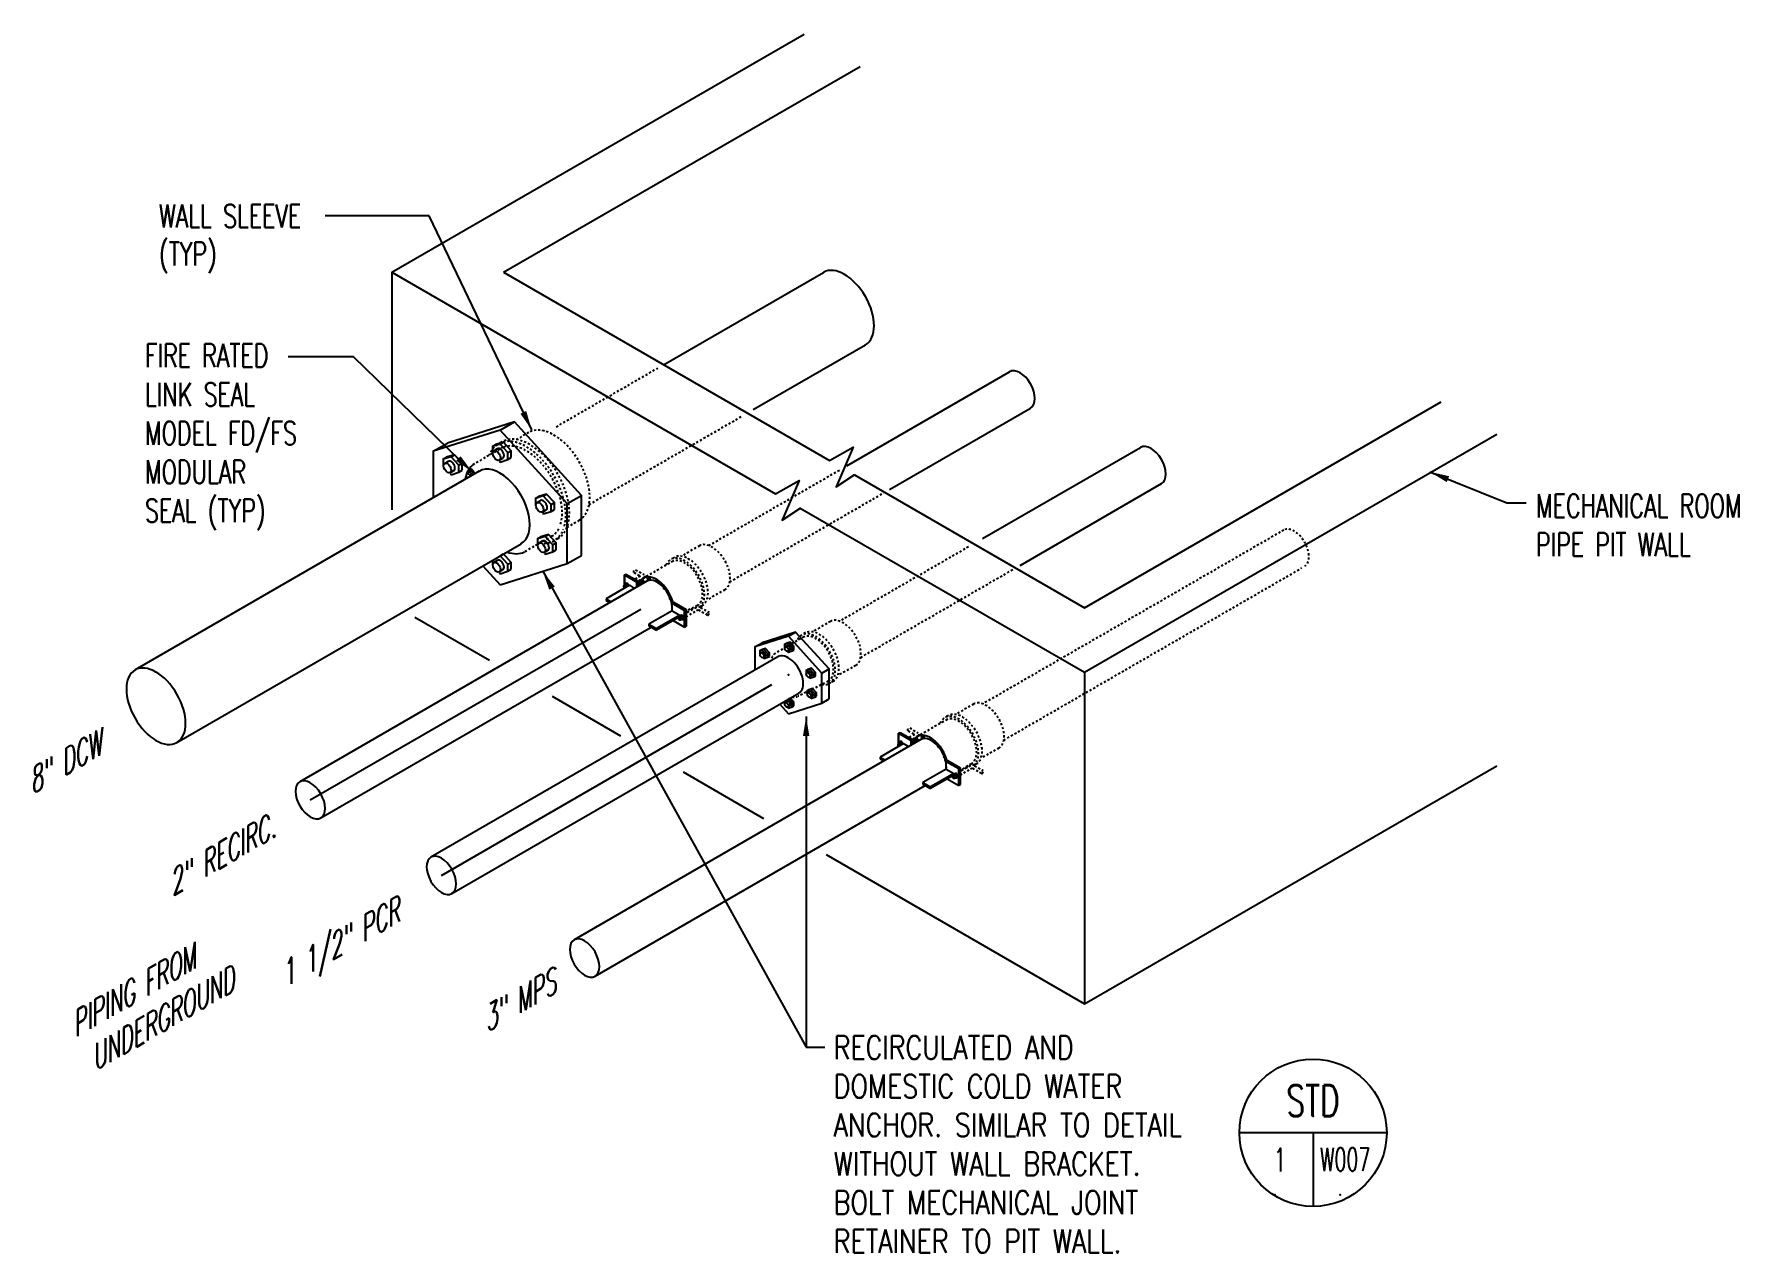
# Model space of a CAD drawing. Header units: inches. Extents: x 0 to 204, y 0 to 260.
# Drawn here: x 109.9 to 192.4, y 200.8 to 259.7 of the extents above; entities that cross this region are included whole.
import ezdxf
from ezdxf.enums import TextEntityAlignment as Align

# ---------------------------------------------------------------- set-up
doc = ezdxf.new("R2010")
doc.units = ezdxf.units.IN
doc.header["$LTSCALE"] = 0.5
doc.header["$MEASUREMENT"] = 0
doc.linetypes.add('HIDDEN16', pattern=[0.023438, 0.015625, -0.007812])
doc.linetypes.add('HIDDEN2', pattern=[0.1875, 0.125, -0.0625])
doc.layers.get('0').update_dxf_attribs({"color": 255})
for name, color, linetype in [('MU-DWG-TEXT', 21, 'Continuous'), ('MU-EXST-UTLDR', 253, 'Continuous'), ('MU-HDDN', 253, 'HIDDEN16'), ('MU-PIPE', 10, 'Continuous'), ('MU-THIN-LINE', 204, 'Continuous')]:
    doc.layers.add(name, color=color, linetype=linetype)
doc.styles.add('romans', font='romans.shx', dxfattribs={"width": 0.7})
doc.dimstyles.get("Standard").update_dxf_attribs({"dimtxt": 0.09375, "dimasz": 0.078125, "dimexe": 0.0625, "dimexo": 0.0625, "dimgap": 0.046875, "dimtad": 1, "dimdec": 8, "dimzin": 0, "dimdsep": 46, "dimlunit": 4, "dimtxsty": 'romans', "dimblk": 'ARCHTICK', "dimcen": 0.09, "dimclrd": 254, "dimclre": 254, "dimclrt": 151, "dimadec": 0, "dimazin": 0, "dimtfac": 1, "dimtdec": 8, "dimtofl": 0, "dimtmove": 0, "dimatfit": 3, "dimfxl": 1, "dimtolj": 1, "dimtzin": 0, "dimlwd": -1, "dimlwe": -1, "dimarcsym": 0})

# ---------------------------------------------------------------- blocks, each defined once
blk = doc.blocks.new('_ArchTick')
at = {"color": 0, "linetype": 'ByBlock', "const_width": 0.15}
blk.add_lwpolyline([(-0.5, -0.5), (0.5, 0.5)], dxfattribs=at)
blk = doc.blocks.new('DTLBUBB')
at = {"linetype": 'Continuous'}
for p, q in [((0.2971, 0), (-0.2971, 0)), ((0, 0), (0, -0.2971))]:
    blk.add_line(p, q, dxfattribs=at)
blk.add_circle((0, 0), 0.2971, dxfattribs=at)
at = {"color": 250}
for p in [(0, 0.067), (-0.1543, -0.2501), (0.1099, -0.2501)]:
    blk.add_point(p, dxfattribs=at)
at = {"style": 'romans'}
for tag, height, width, p in [('DTL#', 0.125, 0.7, (0, 0.067)), ('WHERE_CUT', 0.0938, 0.6, (-0.1027, -0.1687)), ('WHERE_DRAWN', 0.0938, 0.6, (0.1172, -0.1687))]:
    blk.add_attdef(tag, text='', height=height, dxfattribs=dict(at, width=width)).set_placement(p, align=Align.CENTER)

msp = doc.modelspace()

# ---------------------------------------------------------------- linework, layer by layer
for p, q in [((140.337, 243.73), (148.076, 248.199)), ((144.675, 241.555), (150.103, 244.689)), ((149.196, 238.835), (157.083, 243.388)), ((132.426, 240.57), (133.118, 240.97)), ((151.26, 237.686), (158.097, 241.633)), ((129.181, 239.542), (129.874, 239.941)), ((155.777, 235.316), (163.421, 239.729)), ((131.413, 238.578), (114.752, 228.959)), ((157.59, 234.022), (164.435, 237.974)), ((135.671, 237.007), (136.363, 237.406)), ((116.778, 225.449), (133.439, 235.068)), ((135.671, 234.105), (136.363, 234.504)), ((138.441, 233.559), (138.511, 233.599)), ((138.441, 233.559), (139.044, 233.21)), ((138.441, 233.055), (138.441, 233.559)), ((138.441, 233.559), (138.441, 233.055)), ((138.511, 233.599), (139.114, 233.251)), ((139.525, 233.251), (122.727, 223.553)), ((138.679, 233.056), (137.553, 232.406)), ((138.679, 233.056), (138.933, 232.909)), ((139.044, 233.21), (139.114, 233.251)), ((139.044, 232.973), (139.044, 233.21)), ((139.114, 233.251), (139.114, 233.014)), ((123.234, 222.675), (139.225, 231.908)), ((137.553, 232.406), (137.807, 232.259)), ((137.553, 232.406), (137.553, 232.324)), ((137.553, 232.324), (137.737, 232.218)), ((140.746, 232.192), (140.817, 232.232)), ((140.746, 232.192), (141.349, 231.844)), ((140.746, 231.826), (140.746, 232.192)), ((140.817, 232.232), (141.42, 231.884)), ((141.349, 231.844), (141.42, 231.884)), ((141.42, 231.884), (141.42, 231.072)), ((140.747, 231.826), (139.621, 231.176)), ((139.621, 231.176), (139.986, 230.965)), ((139.621, 231.176), (139.621, 231.095)), ((139.621, 231.095), (139.986, 230.884)), ((141.112, 231.615), (139.986, 230.965)), ((141.112, 231.534), (139.986, 230.884)), ((140.747, 231.826), (141.112, 231.615)), ((140.795, 231.351), (141.349, 231.031)), ((141.112, 231.615), (141.112, 231.534)), ((141.349, 231.031), (141.349, 231.844)), ((141.42, 231.072), (141.349, 231.031)), ((123.741, 221.798), (139.732, 231.03)), ((139.986, 230.884), (139.986, 230.965)), ((144.752, 230.078), (145.098, 230.278)), ((146.376, 230.593), (146.722, 230.793)), ((145.863, 229.592), (129.075, 219.899)), ((147.999, 228.809), (148.346, 229.009)), ((129.581, 219.021), (145.573, 228.254)), ((130.088, 218.144), (146.877, 227.837)), ((147.999, 227.357), (148.346, 227.557)), ((152.792, 225.592), (136.003, 215.899)), ((151.945, 225.396), (150.819, 224.746)), ((151.707, 225.899), (151.778, 225.94)), ((151.707, 225.899), (152.31, 225.551)), ((151.707, 225.396), (151.707, 225.899)), ((151.707, 225.899), (151.707, 225.396)), ((151.778, 225.94), (152.381, 225.592)), ((151.945, 225.396), (152.199, 225.25)), ((152.31, 225.551), (152.381, 225.592)), ((152.31, 225.314), (152.31, 225.551)), ((152.381, 225.592), (152.381, 225.354)), ((150.819, 224.746), (151.073, 224.6)), ((150.819, 224.746), (150.819, 224.665)), ((150.819, 224.665), (151.003, 224.559)), ((154.013, 224.532), (154.083, 224.573)), ((154.013, 224.532), (154.616, 224.184)), ((154.013, 224.166), (154.013, 224.532)), ((154.083, 224.573), (154.686, 224.225)), ((154.013, 224.167), (152.887, 223.517)), ((154.378, 223.956), (153.253, 223.306)), ((154.378, 223.874), (153.253, 223.224)), ((154.013, 224.167), (154.378, 223.956)), ((154.062, 223.692), (154.616, 223.372)), ((154.378, 223.956), (154.378, 223.874)), ((154.616, 224.184), (154.686, 224.225)), ((154.616, 223.372), (154.616, 224.184)), ((154.686, 224.225), (154.686, 223.412)), ((137.016, 214.144), (152.998, 223.371)), ((152.887, 223.517), (153.253, 223.306)), ((152.887, 223.517), (152.887, 223.435)), ((152.887, 223.435), (153.253, 223.224)), ((153.253, 223.224), (153.253, 223.306)), ((154.686, 223.412), (154.616, 223.372))]:
    msp.add_line(p, q)
for points in [[(136.363, 234.504), (136.363, 237.406), (133.118, 240.97), (129.874, 239.941)], [(132.426, 233.076), (135.671, 234.105), (135.671, 237.007), (132.426, 240.57), (129.181, 239.542), (129.181, 237.288)], [(131.585, 234), (132.426, 233.076)], [(146.376, 226.843), (147.999, 227.357), (147.999, 228.809), (146.376, 230.593), (144.752, 230.078), (144.752, 228.95)], [(148.346, 227.557), (148.346, 229.009), (146.722, 230.793), (145.098, 230.278)], [(145.955, 227.305), (146.376, 226.843)]]:
    msp.add_lwpolyline(points)
for centre, major_axis, start_param, end_param in [((149.089, 246.444), (-1.013, 1.755), 3.141593, 6.283185), ((157.59, 242.511), (-0.507, 0.877), 3.141593, 6.283185), ((163.928, 238.851), (-0.507, 0.877), 3.141593, 6.283185), ((132.426, 236.823), (-1.226, 2.124), 0.041334, 0.581068), ((132.426, 236.823), (1.012, -1.754), 6.271899, 9.436065), ((132.426, 236.823), (-1.226, 2.124), 2.543563, 3.100259), ((139.981, 232.344), (-0.613, 1.062), 4.279161, 6.881215), ((140.032, 232.374), (-0.613, 1.062), 0.041334, 0.59803), ((140.032, 232.374), (-0.507, 0.878), 5.599396, 6.283185), ((140.032, 232.374), (-0.507, 0.878), 5.04887, 5.532693), ((140.032, 232.374), (-0.507, 0.878), 4.474147, 4.950631), ((140.032, 232.374), (-0.507, 0.878), 3.892079, 4.375908), ((140.032, 232.374), (-0.507, 0.878), 3.749444, 3.825382), ((140.032, 232.374), (-0.507, 0.878), 3.749444, 3.825382), ((146.376, 228.718), (0.507, -0.878), 6.271899, 9.436065), ((115.765, 227.204), (1.013, -1.755), 3.141593, 6.283185), ((115.765, 227.204), (-1.013, 1.755), 3.141593, 6.283185), ((153.247, 224.685), (-0.613, 1.062), 4.279161, 6.881215), ((153.298, 224.714), (-0.613, 1.062), 0.041334, 0.59803), ((153.298, 224.714), (-0.507, 0.878), 5.599396, 6.283185), ((153.298, 224.714), (-0.507, 0.878), 5.04887, 5.532693), ((153.298, 224.714), (-0.507, 0.878), 4.474147, 4.950631), ((153.298, 224.714), (-0.507, 0.878), 4.000772, 4.375908), ((123.234, 222.675), (-0.507, 0.877), 3.141593, 6.283185), ((154.039, 224.228), (-0.0253, 0.0439), 0.047966, 1.52283), ((153.298, 224.714), (-0.507, 0.878), 3.749444, 3.825382), ((123.234, 222.675), (0.507, -0.877), 3.141593, 6.283185), ((129.581, 219.021), (0.507, -0.878), 3.141593, 6.283185), ((129.581, 219.021), (-0.507, 0.878), 3.141593, 6.283185), ((136.509, 215.021), (0.507, -0.878), 3.141593, 6.283185), ((136.509, 215.021), (-0.507, 0.878), 3.141593, 6.283185)]:
    msp.add_ellipse(centre, major_axis=major_axis, ratio=0.57735, start_param=start_param, end_param=end_param)
at = {"layer": 'MU-EXST-UTLDR'}
for p, q in [((127.185, 248.203), (147.144, 259.726)), ((132.589, 248.203), (149.846, 258.166)), ((127.185, 248.203), (127.185, 236.715)), ((127.185, 248.203), (145.751, 237.485)), ((132.589, 248.203), (148.367, 239.094)), ((160.71, 231.968), (177.967, 241.931)), ((160.71, 228.848), (180.669, 240.371)), ((149.568, 238.4), (160.71, 231.968)), ((146.952, 236.791), (160.71, 228.848)), ((128.294, 231.52), (131.911, 229.432)), ((160.71, 228.848), (160.71, 212.805)), ((134.937, 227.685), (138.249, 225.773)), ((141.275, 224.026), (145.177, 221.773)), ((160.71, 212.805), (180.669, 224.328)), ((148.204, 220.026), (160.71, 212.805))]:
    msp.add_line(p, q, dxfattribs=at)
for points in [[(148.367, 239.094), (149.509, 239.743), (148.687, 237.816), (149.591, 238.415)], [(145.751, 237.485), (146.892, 238.133), (146.07, 236.207), (146.974, 236.806)]]:
    msp.add_lwpolyline(points, dxfattribs=at)
at = {"layer": 'MU-HDDN'}
for p, q in [((135.137, 240.728), (140.052, 243.566)), ((136.73, 236.968), (144.087, 241.216)), ((133.801, 240.448), (133.213, 240.109)), ((132.566, 239.735), (131.099, 238.888)), ((142.522, 234.981), (148.898, 238.663)), ((143.535, 233.226), (151.033, 237.555)), ((136.253, 236.201), (135.656, 235.856)), ((134.918, 235.43), (133.551, 234.641)), ((135.216, 235.319), (135.041, 235.218)), ((170.35, 235.729), (155.788, 227.322)), ((140.854, 234.41), (140.679, 234.309)), ((142.07, 234.966), (141.203, 234.465)), ((155.087, 234.917), (148.86, 231.322)), ((138.904, 233.679), (139.213, 233.501)), ((138.981, 233.812), (139.392, 233.575)), ((140.792, 234.228), (139.368, 233.406)), ((149.873, 229.567), (157.239, 233.82)), ((156.801, 225.567), (171.227, 233.896)), ((139.213, 233.501), (138.947, 233.348)), ((139.392, 233.427), (139.101, 233.259)), ((143.296, 232.843), (142.424, 232.339)), ((141.968, 232.076), (141.42, 231.801)), ((142.204, 232.07), (142.086, 232.002)), ((148.408, 231.307), (147.541, 230.806)), ((147.13, 230.569), (145.706, 229.747)), ((147.192, 230.751), (147.017, 230.65)), ((149.634, 229.183), (148.763, 228.68)), ((148.306, 228.416), (146.852, 227.687)), ((148.543, 228.411), (148.368, 228.31)), ((155.336, 227.307), (154.469, 226.806)), ((152.248, 226.153), (152.659, 225.915)), ((154.058, 226.569), (152.634, 225.747)), ((154.12, 226.751), (153.945, 226.65)), ((152.17, 226.019), (152.479, 225.841)), ((152.479, 225.841), (152.214, 225.688)), ((152.659, 225.767), (152.368, 225.599)), ((156.562, 225.183), (155.691, 224.68)), ((155.234, 224.416), (154.686, 224.1)), ((155.471, 224.411), (155.352, 224.343))]:
    msp.add_line(p, q, dxfattribs=at)
at = {"layer": 'MU-HDDN', "linetype": 'HIDDEN2'}
msp.add_line((132.514, 239.998), (132.339, 239.897), dxfattribs=at)
at = {"layer": 'MU-HDDN', "ltscale": 0.2}
for p, q in [((141.91, 231.987), (141.42, 231.704)), ((142.017, 231.871), (141.42, 231.526)), ((142.017, 231.871), (142.457, 231.616)), ((142.123, 231.987), (142.534, 231.75))]:
    msp.add_line(p, q, dxfattribs=at)
at = {"layer": 'MU-HDDN', "ltscale": 0.25}
for p, q in [((155.177, 224.328), (154.686, 224.045)), ((155.283, 224.211), (154.686, 223.867)), ((155.283, 224.211), (155.723, 223.957)), ((155.389, 224.328), (155.8, 224.09))]:
    msp.add_line(p, q, dxfattribs=at)
at = {"layer": 'MU-HDDN'}
msp.add_arc((146.614, 228.377), 0.733, 264.87457, 286.19956, dxfattribs=at)
for centre, major_axis, start_param, end_param in [((133.69, 237.558), (-1.351, 2.34), 3.658694, 6.720031), ((133.865, 237.659), (-1.351, 2.34), 3.141593, 6.283185), ((135.027, 238.325), (-1.226, 2.124), 3.141593, 6.283185), ((133.69, 237.558), (-1.228, 2.127), 3.631094, 6.201918), ((133.69, 237.558), (-1.351, 2.34), 2.711893, 3.576967), ((133.69, 237.558), (-1.228, 2.127), 3.141593, 3.536894), ((170.856, 234.851), (-0.507, 0.877), 3.141593, 6.283185), ((141.354, 233.139), (-0.675, 1.17), 3.220173, 6.720031), ((141.354, 233.139), (-0.614, 1.064), 3.141593, 6.201918), ((141.529, 233.24), (-0.675, 1.17), 3.141593, 6.283185), ((142.683, 233.904), (-0.613, 1.062), 3.141593, 6.283185), ((139.235, 233.501), (0.203, 0), -0.685869, 0.685869), ((141.354, 233.139), (-0.675, 1.17), 2.676593, 2.806888), ((149.021, 230.245), (-0.613, 1.062), 3.141593, 6.283185), ((147.692, 229.48), (-0.675, 1.17), 3.141593, 6.720031), ((147.692, 229.48), (-0.614, 1.064), 3.141593, 6.201918), ((147.867, 229.581), (-0.675, 1.17), 3.141593, 6.283185), ((146.37, 228.714), (-0.613, 1.062), 0.041334, 0.59803), ((147.692, 229.48), (-0.675, 1.17), 2.676593, 3.141593), ((154.795, 225.581), (-0.675, 1.17), 3.141593, 6.283185), ((155.949, 226.245), (-0.613, 1.062), 3.141593, 6.283185), ((154.62, 225.48), (-0.675, 1.17), 3.220173, 6.720031), ((154.62, 225.48), (-0.614, 1.064), 3.141593, 6.201918), ((152.502, 225.841), (0.203, 0), -0.685869, 0.685869), ((154.62, 225.48), (-0.675, 1.17), 2.711893, 2.806888)]:
    msp.add_ellipse(centre, major_axis=major_axis, ratio=0.57735, start_param=start_param, end_param=end_param, dxfattribs=at)
at = {"layer": 'MU-HDDN', "extrusion": (0, 0, -1)}
for centre in [(138.943, 233.745), (152.209, 226.086)]:
    msp.add_ellipse(centre, major_axis=(0.0385, 0.0667), ratio=0.57735, start_param=3.141593, end_param=6.283185, dxfattribs=at)
at = {"layer": 'MU-HDDN', "ltscale": 0.2}
msp.add_ellipse((142.017, 231.923), major_axis=(-0.154, 0), ratio=0.57735, start_param=3.950632, end_param=5.474146, dxfattribs=at)
at = {"layer": 'MU-HDDN', "ltscale": 0.2, "extrusion": (0, 0, -1)}
msp.add_ellipse((142.495, 231.683), major_axis=(0.0385, 0.0667), ratio=0.57735, dxfattribs=at)
at = {"layer": 'MU-HDDN', "ltscale": 0.25}
msp.add_ellipse((155.283, 224.263), major_axis=(-0.154, 0), ratio=0.57735, start_param=3.950632, end_param=5.474146, dxfattribs=at)
at = {"layer": 'MU-HDDN', "ltscale": 0.25, "extrusion": (0, 0, -1)}
msp.add_ellipse((155.762, 224.024), major_axis=(0.0385, 0.0667), ratio=0.57735, dxfattribs=at)
at = {"layer": 'MU-PIPE'}
msp.add_point((146.376, 228.718), dxfattribs=at)
at = {"layer": 'MU-THIN-LINE'}
for p, q in [((130.046, 239.277), (130.207, 239.37)), ((132.047, 239.769), (132.208, 239.862)), ((132.119, 239.566), (132.295, 239.669)), ((132.423, 239.889), (132.584, 239.981)), ((132.799, 239.476), (132.96, 239.569)), ((129.67, 239.158), (129.831, 239.251)), ((129.741, 238.955), (129.918, 239.057)), ((130.003, 238.502), (130.179, 238.604)), ((130.421, 238.865), (130.582, 238.958)), ((130.421, 238.529), (130.582, 238.621)), ((131.004, 238.617), (130.903, 238.558)), ((132.38, 239.113), (132.557, 239.215)), ((132.799, 239.14), (132.96, 239.233)), ((131.106, 238.441), (131.004, 238.383)), ((134.134, 237.257), (134.295, 237.35)), ((134.205, 237.055), (134.382, 237.157)), ((134.51, 237.377), (134.671, 237.469)), ((134.886, 236.964), (135.047, 237.057)), ((134.467, 236.601), (134.644, 236.703)), ((134.886, 236.628), (135.047, 236.721)), ((134.226, 235.304), (134.387, 235.397)), ((134.298, 235.101), (134.474, 235.203)), ((134.602, 235.423), (134.763, 235.516)), ((132.423, 234.486), (132.584, 234.579)), ((134.559, 234.648), (134.736, 234.75)), ((134.978, 235.01), (135.139, 235.103)), ((134.978, 234.674), (135.139, 234.767)), ((132.119, 234.164), (132.295, 234.266)), ((132.38, 233.71), (132.557, 233.813)), ((132.799, 234.073), (132.96, 234.166)), ((132.799, 233.737), (132.96, 233.83)), ((138.493, 233.086), (138.416, 233.041)), ((138.441, 232.919), (138.441, 232.922)), ((138.441, 232.922), (138.441, 232.919)), ((138.494, 233.116), (138.458, 233.065)), ((138.543, 233.145), (138.494, 233.116)), ((138.57, 233.073), (138.494, 233.116)), ((138.619, 233.101), (138.543, 233.145)), ((138.619, 233.101), (138.57, 233.073)), ((138.595, 233.008), (138.57, 233.073)), ((138.644, 233.036), (138.619, 233.101)), ((139.321, 233.27), (139.27, 233.241)), ((139.372, 233.183), (139.321, 233.153)), ((139.611, 233.438), (139.56, 233.408)), ((139.661, 233.35), (139.611, 233.321)), ((140.005, 233.331), (139.956, 233.302)), ((140.057, 233.244), (140.007, 233.215)), ((140.4, 232.979), (140.352, 232.951)), ((140.453, 232.893), (140.402, 232.864)), ((140.692, 232.479), (140.641, 232.449)), ((140.74, 232.389), (140.692, 232.362)), ((141.143, 231.544), (141.066, 231.5)), ((141.144, 231.575), (141.108, 231.524)), ((141.22, 231.411), (141.143, 231.367)), ((141.193, 231.603), (141.144, 231.575)), ((141.22, 231.532), (141.144, 231.575)), ((141.269, 231.56), (141.193, 231.603)), ((141.193, 231.395), (141.22, 231.38)), ((141.269, 231.56), (141.22, 231.532)), ((141.258, 231.434), (141.22, 231.532)), ((141.22, 231.38), (141.258, 231.434)), ((141.269, 231.408), (141.22, 231.38)), ((141.306, 231.462), (141.258, 231.434)), ((141.306, 231.462), (141.269, 231.56)), ((141.269, 231.408), (141.306, 231.462)), ((146.186, 230.192), (146.267, 230.238)), ((146.374, 230.251), (146.455, 230.298)), ((144.996, 229.886), (145.077, 229.933)), ((145.032, 229.785), (145.12, 229.836)), ((145.163, 229.558), (145.251, 229.609)), ((145.184, 229.946), (145.265, 229.992)), ((145.372, 229.739), (145.453, 229.786)), ((145.372, 229.571), (145.453, 229.617)), ((146.222, 230.09), (146.31, 230.141)), ((146.353, 229.864), (146.441, 229.915)), ((146.562, 230.045), (146.643, 230.091)), ((146.562, 229.877), (146.643, 229.923)), ((147.23, 228.935), (147.311, 228.981)), ((147.266, 228.833), (147.354, 228.884)), ((147.397, 228.606), (147.485, 228.658)), ((147.418, 228.994), (147.499, 229.041)), ((147.606, 228.788), (147.687, 228.834)), ((147.606, 228.62), (147.687, 228.666)), ((147.277, 227.957), (147.357, 228.004)), ((147.312, 227.856), (147.401, 227.907)), ((147.465, 228.017), (147.545, 228.063)), ((147.653, 227.81), (147.733, 227.857)), ((146.222, 227.387), (146.31, 227.438)), ((146.353, 227.16), (146.441, 227.211)), ((146.374, 227.548), (146.455, 227.594)), ((146.562, 227.341), (146.643, 227.388)), ((146.562, 227.173), (146.643, 227.22)), ((147.443, 227.629), (147.532, 227.68)), ((147.653, 227.642), (147.733, 227.689)), ((151.76, 225.426), (151.683, 225.382)), ((151.76, 225.457), (151.724, 225.406)), ((151.809, 225.485), (151.76, 225.457)), ((151.836, 225.413), (151.76, 225.457)), ((151.885, 225.442), (151.809, 225.485)), ((151.885, 225.442), (151.836, 225.413)), ((151.861, 225.348), (151.836, 225.413)), ((151.91, 225.376), (151.885, 225.442)), ((152.587, 225.611), (152.537, 225.582)), ((152.638, 225.523), (152.587, 225.494)), ((152.877, 225.778), (152.826, 225.749)), ((152.928, 225.691), (152.877, 225.661)), ((153.272, 225.672), (153.222, 225.643)), ((153.323, 225.585), (153.273, 225.555)), ((153.666, 225.32), (153.618, 225.292)), ((151.707, 225.259), (151.707, 225.262)), ((151.707, 225.262), (151.707, 225.259)), ((153.719, 225.233), (153.669, 225.204)), ((153.958, 224.819), (153.908, 224.79)), ((154.007, 224.73), (153.958, 224.702)), ((154.41, 223.885), (154.333, 223.841)), ((154.41, 223.916), (154.374, 223.865)), ((154.459, 223.944), (154.41, 223.916)), ((154.486, 223.872), (154.41, 223.916)), ((154.487, 223.752), (154.41, 223.707)), ((154.535, 223.9), (154.459, 223.944)), ((154.46, 223.736), (154.486, 223.721)), ((154.535, 223.9), (154.486, 223.872)), ((154.524, 223.775), (154.486, 223.872)), ((154.486, 223.721), (154.524, 223.775)), ((154.535, 223.749), (154.486, 223.721)), ((154.573, 223.803), (154.524, 223.775)), ((154.573, 223.803), (154.535, 223.9)), ((154.535, 223.749), (154.573, 223.803))]:
    msp.add_line(p, q, dxfattribs=at)
for points in [[(130.582, 238.621), (130.582, 238.958), (130.207, 239.37), (129.831, 239.251)], [(132.423, 239.021), (132.799, 239.14), (132.799, 239.476), (132.423, 239.889), (132.047, 239.769), (132.047, 239.46)], [(132.96, 239.233), (132.96, 239.569), (132.584, 239.981), (132.208, 239.862)], [(130.046, 238.409), (130.421, 238.529), (130.421, 238.865), (130.046, 239.277), (129.67, 239.158), (129.67, 238.849)], [(132.385, 239.063), (132.423, 239.021)], [(130.007, 238.452), (130.046, 238.409)], [(134.51, 236.509), (134.886, 236.628), (134.886, 236.964), (134.51, 237.377), (134.134, 237.257), (134.134, 236.948)], [(135.047, 236.721), (135.047, 237.057), (134.671, 237.469), (134.295, 237.35)], [(134.472, 236.551), (134.51, 236.509)], [(134.602, 234.555), (134.978, 234.674), (134.978, 235.01), (134.602, 235.423), (134.226, 235.304), (134.226, 234.994)], [(135.139, 234.767), (135.139, 235.103), (134.763, 235.516), (134.387, 235.397)], [(132.423, 233.618), (132.799, 233.737), (132.799, 234.073), (132.425, 234.484)], [(132.96, 233.83), (132.96, 234.166), (132.586, 234.577)], [(134.564, 234.597), (134.602, 234.555)], [(132.047, 234.266), (132.047, 234.057)], [(132.385, 233.66), (132.423, 233.618)], [(146.374, 229.817), (146.562, 229.877), (146.562, 230.045), (146.374, 230.251), (146.186, 230.192), (146.186, 230.037)], [(146.643, 229.923), (146.643, 230.091), (146.455, 230.298), (146.267, 230.238)], [(145.184, 229.511), (145.372, 229.571), (145.372, 229.739), (145.184, 229.946), (144.996, 229.886), (144.996, 229.731)], [(145.453, 229.617), (145.453, 229.786), (145.265, 229.992), (145.077, 229.933)], [(145.165, 229.532), (145.184, 229.511)], [(146.355, 229.838), (146.374, 229.817)], [(147.418, 228.56), (147.606, 228.62), (147.606, 228.788), (147.418, 228.994), (147.23, 228.935), (147.23, 228.78)], [(147.687, 228.666), (147.687, 228.834), (147.499, 229.041), (147.311, 228.981)], [(147.399, 228.581), (147.418, 228.56)], [(147.465, 227.582), (147.653, 227.642), (147.653, 227.81), (147.465, 228.017), (147.277, 227.957), (147.277, 227.802)], [(147.733, 227.689), (147.733, 227.857), (147.545, 228.063), (147.357, 228.004)], [(146.186, 227.438), (146.186, 227.333)], [(146.355, 227.135), (146.374, 227.114)], [(146.374, 227.114), (146.562, 227.173), (146.562, 227.341), (146.375, 227.547)], [(146.643, 227.22), (146.643, 227.388), (146.455, 227.594)], [(147.445, 227.604), (147.465, 227.582)]]:
    msp.add_lwpolyline(points, dxfattribs=at)
for centre, major_axis in [((132.249, 239.34), (0.131, -0.227)), ((129.872, 238.729), (0.131, -0.227)), ((130.954, 238.471), (-0.0507, 0.0878)), ((134.336, 236.828), (0.131, -0.227)), ((134.428, 234.874), (0.131, -0.227)), ((132.249, 233.937), (0.131, -0.227)), ((139.296, 233.197), (-0.0253, 0.0439)), ((139.585, 233.365), (-0.0253, 0.0439)), ((139.981, 233.258), (-0.0253, 0.0439)), ((140.377, 232.907), (-0.0253, 0.0439)), ((140.667, 232.406), (-0.0253, 0.0439)), ((141.105, 231.433), (-0.0385, 0.0667)), ((145.097, 229.671), (0.065, -0.113)), ((146.287, 229.977), (0.065, -0.113)), ((147.331, 228.72), (0.065, -0.113)), ((147.378, 227.742), (0.065, -0.113)), ((146.287, 227.273), (0.065, -0.113)), ((152.562, 225.538), (-0.0253, 0.0439)), ((152.852, 225.705), (-0.0253, 0.0439)), ((153.247, 225.599), (-0.0253, 0.0439)), ((153.643, 225.248), (-0.0253, 0.0439)), ((153.933, 224.746), (-0.0253, 0.0439)), ((154.371, 223.774), (-0.0385, 0.0667))]:
    msp.add_ellipse(centre, major_axis=major_axis, ratio=0.57735, dxfattribs=at)
for centre, major_axis, start_param, end_param in [((132.426, 239.442), (0.131, -0.227), 0, 3.141593), ((130.049, 238.831), (0.131, -0.227), 0, 3.141593), ((131.055, 238.529), (-0.076, 0.132), 3.597246, 7.124254), ((131.055, 238.529), (-0.0507, 0.0878), 3.141593, 6.283185), ((131.055, 238.529), (-0.076, 0.132), 2.300524, 2.68594), ((134.513, 236.93), (0.131, -0.227), 0, 3.141593), ((134.605, 234.976), (0.131, -0.227), 0, 3.141593), ((132.426, 234.039), (0.131, -0.227), 0, 3.141593), ((138.455, 232.974), (-0.0385, 0.0667), 4.145987, 8.420384), ((138.532, 233.019), (-0.0385, 0.0667), 4.145987, 6.283185), ((138.581, 233.047), (-0.061, 0.105), 4.365635, 6.835915), ((139.346, 233.226), (-0.038, 0.0658), 3.597246, 7.124254), ((139.346, 233.226), (-0.0253, 0.0439), 3.141593, 6.283185), ((139.346, 233.226), (-0.038, 0.0658), 2.300524, 2.68594), ((139.636, 233.394), (-0.038, 0.0658), 2.300524, 7.124254), ((139.636, 233.394), (-0.0253, 0.0439), 3.141593, 6.283185), ((140.032, 233.288), (-0.038, 0.0658), 6.593849, 7.124254), ((140.032, 233.288), (-0.038, 0.0658), 2.300524, 4.281584), ((140.032, 233.288), (-0.0253, 0.0439), 3.141593, 4.549576), ((140.428, 232.937), (-0.038, 0.0658), 6.445823, 7.124254), ((140.428, 232.937), (-0.038, 0.0658), 2.300524, 3.459482), ((140.428, 232.937), (-0.0253, 0.0439), 3.141593, 3.524664), ((140.717, 232.435), (-0.038, 0.0658), 5.965296, 7.124254), ((140.717, 232.435), (-0.0253, 0.0439), 5.900114, 6.283185), ((140.717, 232.435), (-0.038, 0.0658), 2.300524, 2.978955), ((140.712, 232.432), (-0.0253, 0.0439), 3.141593, 3.244635), ((141.182, 231.478), (-0.0385, 0.0667), 3.141593, 6.283185), ((141.231, 231.506), (-0.061, 0.105), 2.588903, 6.835915), ((145.186, 229.722), (0.065, -0.113), 0, 3.141593), ((146.376, 230.028), (0.065, -0.113), 0, 3.141593), ((147.42, 228.771), (0.065, -0.113), 0, 3.141593), ((147.466, 227.793), (0.065, -0.113), 0, 3.141593), ((146.376, 227.324), (0.065, -0.113), 0, 3.141593), ((151.721, 225.315), (-0.0385, 0.0667), 4.145987, 8.420384), ((151.798, 225.36), (-0.0385, 0.0667), 4.145987, 6.283185), ((151.847, 225.388), (-0.061, 0.105), 4.365635, 6.835915), ((152.613, 225.567), (-0.038, 0.0658), 3.597246, 7.124254), ((152.613, 225.567), (-0.0253, 0.0439), 3.141593, 6.283185), ((152.613, 225.567), (-0.038, 0.0658), 2.300524, 2.68594), ((152.902, 225.734), (-0.038, 0.0658), 2.300524, 7.124254), ((152.902, 225.734), (-0.0253, 0.0439), 3.141593, 6.283185), ((153.298, 225.628), (-0.038, 0.0658), 6.593849, 7.124254), ((153.298, 225.628), (-0.038, 0.0658), 2.300524, 4.281584), ((153.298, 225.628), (-0.0253, 0.0439), 3.141593, 4.549576), ((153.694, 225.277), (-0.038, 0.0658), 6.445823, 7.124254), ((153.689, 225.274), (-0.0253, 0.0439), 6.180142, 6.283185), ((153.694, 225.277), (-0.038, 0.0658), 2.300524, 3.459482), ((153.694, 225.277), (-0.0253, 0.0439), 3.141593, 3.537562), ((153.984, 224.775), (-0.038, 0.0658), 5.965296, 7.124254), ((153.984, 224.775), (-0.0253, 0.0439), 5.900114, 6.283185), ((153.984, 224.775), (-0.038, 0.0658), 2.300524, 2.978955), ((153.979, 224.773), (-0.0253, 0.0439), 3.141593, 3.244635), ((154.448, 223.818), (-0.0385, 0.0667), 3.141593, 6.283185), ((154.497, 223.847), (-0.061, 0.105), 2.588903, 6.835915)]:
    msp.add_ellipse(centre, major_axis=major_axis, ratio=0.57735, start_param=start_param, end_param=end_param, dxfattribs=at)

# ---------------------------------------------------------------- block references
at = {"layer": 'MU-DWG-TEXT'}
ref = msp.add_blockref('DTLBUBB', (171.767, 206.565), dxfattribs=dict(at, xscale=12, yscale=12, zscale=12))
ref.add_attrib('DTL#', 'STD', dxfattribs={"layer": '0', "height": 1.5, "style": 'romans', "width": 0.7}).set_placement((171.767, 207.369), align=Align.CENTER)
ref.add_attrib('WHERE_CUT', '1', dxfattribs={"layer": '0', "height": 1.125, "style": 'romans', "width": 0.6}).set_placement((170.168, 204.693), align=Align.CENTER)
ref.add_attrib('WHERE_DRAWN', 'W007', dxfattribs={"layer": '0', "height": 1.125, "style": 'romans', "width": 0.6}).set_placement((173.326, 204.714), align=Align.CENTER)

# ---------------------------------------------------------------- texts
at = {"layer": 'MU-DWG-TEXT', "style": 'romans', "width": 0.7}
for s, p in [('WALL SLEEVE', (115.911, 250.364)), ('(TYP)', (115.911, 248.532))]:
    msp.add_text(s, height=1.125, dxfattribs=at).set_placement(p)
at = {"layer": 'MU-DWG-TEXT', "style": 'romans', "oblique": 30, "width": 0.7}
for s, p in [('8" DCW', (109.778, 222.939)), ('2" RECIRC.', (116.568, 218.02)), ('1 1/2" PCR', (121.997, 213.583)), ('3" MPS', (131.794, 211.423))]:
    msp.add_text(s, height=1.125, rotation=30, dxfattribs=at).set_placement(p)
at = {"layer": 'MU-DWG-TEXT', "char_height": 1.125, "attachment_point": 1, "style": 'romans'}
for s, insert, width in [('FIRE RATED\\PLINK SEAL MODEL FD/FS MODULAR SEAL (TYP)', (115.234, 244.732), 8.18546), ('MECHANICAL ROOM\\PPIPE PIT WALL', (182.559, 237.463), 14.3625), ('{\\W0.8;RECIRCULATED AND\\PDOMESTIC COLD WATER\\PANCHOR. SIMILAR TO DETAIL\\PWITHOUT WALL BRACKET.\\PBOLT MECHANICAL JOINT\\PRETAINER TO PIT WALL.}', (148.571, 211.255), 25.48296)]:
    msp.add_mtext(s, dxfattribs=dict(at, insert=insert, width=width))
at = {"layer": 'MU-DWG-TEXT', "insert": (111.301, 212.145), "char_height": 1.125, "width": 9.2234, "attachment_point": 1, "rotation": 30, "style": 'romans'}
msp.add_mtext('{\\Q30;PIPING FROM\\PUNDERGROUND}', dxfattribs=at)

# ---------------------------------------------------------------- leaders
at = {"layer": 'MU-DWG-TEXT'}
for points in [[(133.95, 240.578), (128.989, 250.937), (123.96, 250.937)], [(131.076, 238.538), (125.327, 244.113), (122.158, 244.113)], [(177.427, 238.543), (181.153, 237.039), (182.09, 237.039)], [(134.481, 233.735), (147.233, 210.71)], [(147.233, 226.701), (147.233, 210.71), (148.135, 210.71)]]:
    msp.add_leader(points, dimstyle='Standard', override={"dimscale": 12, "dimgap": 0.046875, "dimtad": 0, "dimfxl": 0.75}, dxfattribs=at)

doc.saveas('drawing.dxf')
